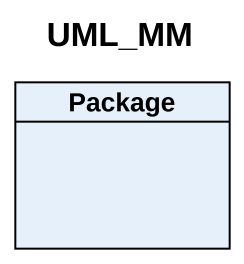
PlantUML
@startuml
title UML_MM
hide circle
hide empty members
class "Package" as Package_
@enduml
